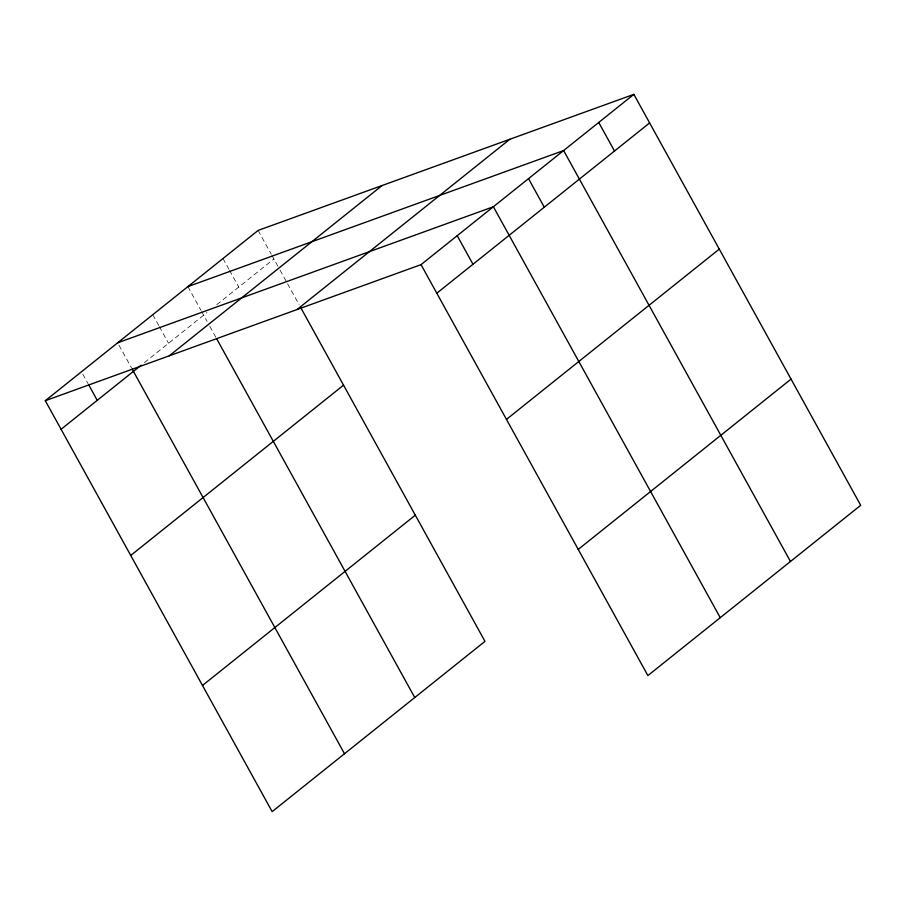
<?xml version="1.0" encoding="UTF-8"?>
<svg xmlns="http://www.w3.org/2000/svg" width="906" height="906" viewBox="0 0 906 906"><rect width="100%" height="100%" fill="white"/><g stroke="black" fill="none" stroke-linecap="round" stroke-linejoin="round"><path stroke-width="0.68" stroke-dasharray="4.53 3.4" d="M144.405 362.593L206.953 312.547M216.828 304.643L273.884 258.98M258.119 230.418L271.256 254.224M271.913 255.413L279.354 268.878M280.033 270.124L286.862 282.491M287.542 283.725L299.15 304.756M223.001 258.516L228.912 269.229M229.569 270.418L238.776 287.077M187.882 286.613L201.03 310.418M201.687 311.607L207.078 321.37M209.807 326.319L215.945 337.451M152.774 314.71L158.686 325.424M159.343 326.613L168.539 343.272M118.969 345.186L131.461 367.802M82.797 374.133L88.052 383.657"/><path stroke-width="1.36" d="M300.52 307.236L484.97 641.357L272.151 811.64L45.3 400.701L258.119 230.418L633.849 94.36L860.7 505.299L647.881 675.582L421.03 264.643L633.849 94.36M61.076 429.274L141.109 365.231M169.286 355.798L382.106 185.515M297.043 309.546L509.851 139.252M436.805 293.216L649.613 122.922M130.724 555.457L343.544 385.163M506.465 419.399L719.273 249.105M202.491 685.457L415.31 515.174M578.232 549.398L791.04 379.116M187.882 286.613L563.623 150.555L790.474 561.494M117.655 342.808L493.385 206.749L720.247 617.688M45.3 400.701L421.03 264.643M598.73 122.457L614.506 151.019M528.504 178.652L544.28 207.214M457.213 235.696L472.977 264.269M216.636 338.685L414.744 697.552M132.117 368.991L344.507 753.747M88.709 384.846L97.248 400.327"/></g></svg>
